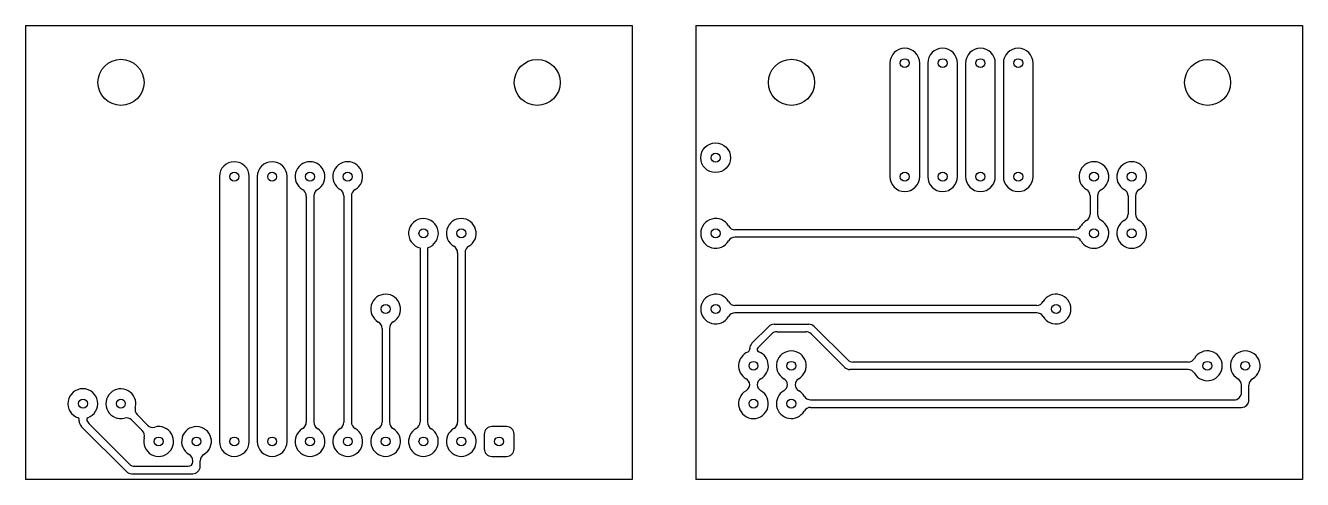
# Model space of a CAD drawing. Header units: millimetres. Extents: x 11.4 to 97.1, y 114.3 to 144.8.
import ezdxf

# ---------------------------------------------------------------- set-up
doc = ezdxf.new("R2010")
doc.units = ezdxf.units.MM
doc.header["$MEASUREMENT"] = 0

# ---------------------------------------------------------------- blocks, each defined once
blk = doc.blocks.new('K1')
at = {"color": 4}
for p, q in [((11.38, 144.764), (52.105, 144.764)), ((11.38, 144.764), (11.38, 114.29)), ((52.105, 144.764), (52.105, 114.29)), ((24.4, 134.62), (24.4, 116.84)), ((26.4, 116.84), (26.4, 134.62)), ((26.94, 134.62), (26.94, 116.84)), ((28.94, 116.84), (28.94, 134.62)), ((30.233, 133.319), (30.233, 118.141)), ((30.733, 133.323), (30.733, 118.137)), ((32.758, 133.323), (32.758, 118.132)), ((33.258, 133.319), (33.258, 118.146)), ((37.868, 129.837), (37.868, 118.149)), ((38.368, 129.847), (38.368, 118.128)), ((40.393, 129.509), (40.393, 118.141)), ((40.893, 129.513), (40.893, 118.137)), ((35.318, 124.426), (35.318, 118.144)), ((35.818, 124.436), (35.818, 118.134)), ((14.98, 118.206), (14.98, 118.337)), ((18.874, 118.649), (19.571, 117.938)), ((15.126, 117.852), (18.158, 114.82)), ((15.626, 118.052), (18.358, 115.32)), ((18.5, 118.283), (19.219, 117.578)), ((43.68, 117.84), (42.68, 117.84)), ((42.18, 117.34), (42.18, 116.34)), ((44.18, 116.34), (44.18, 117.34)), ((42.68, 115.84), (43.68, 115.84)), ((18.712, 115.173), (22.305, 115.173)), ((22.605, 115.473), (22.605, 115.544)), ((23.105, 115.173), (23.105, 115.538)), ((52.105, 114.29), (11.38, 114.29)), ((18.512, 114.673), (22.605, 114.673))]:
    blk.add_line(p, q, dxfattribs=at)
for centre, radius in [((17.789, 140.95), 1.549), ((45.738, 140.945), 1.543), ((25.4, 134.62), 0.3), ((27.94, 134.62), 0.3), ((30.48, 134.62), 0.3), ((33.012, 134.62), 0.3), ((38.1, 130.81), 0.3), ((40.64, 130.81), 0.3), ((35.56, 125.73), 0.3), ((15.24, 119.38), 0.3), ((17.78, 119.38), 0.3), ((20.32, 116.84), 0.3), ((22.86, 116.84), 0.3), ((25.4, 116.84), 0.3), ((27.94, 116.84), 0.3), ((30.48, 116.84), 0.3), ((33.02, 116.84), 0.3), ((35.56, 116.84), 0.3), ((38.1, 116.84), 0.3), ((40.64, 116.84), 0.3), ((43.18, 116.84), 0.3)]:
    blk.add_circle(centre, radius, dxfattribs=at)
for centre, radius, start, end in [((25.4, 134.62), 1, 0, 180), ((27.94, 134.62), 1, 0, 180), ((30.48, 134.62), 1, 300.13874, 240.13855), ((33.012, 134.62), 1, 299.84946, 239.84923), ((29.733, 133.319), 0.5, 0, 60.13855), ((31.233, 133.323), 0.5, 120.13874, 180), ((32.258, 133.323), 0.5, 0, 59.84923), ((33.758, 133.319), 0.5, 119.84946, 180), ((38.1, 130.81), 1, 285.56866, 256.6083), ((40.64, 130.81), 1, 300.14976, 240.14954), ((39.893, 129.509), 0.5, 0, 60.14954), ((41.393, 129.513), 0.5, 120.14976, 180), ((35.56, 125.73), 1, 300.37088, 240.3695), ((34.818, 124.426), 0.5, 0, 60.3695), ((36.318, 124.436), 0.5, 120.37088, 180), ((15.23, 119.38), 1, 288.82024, 251.40548), ((17.78, 119.38), 1, 345.28528, 284.27991), ((14.88, 118.337), 0.1, 0, 71.40548), ((15.585, 118.339), 0.1, 108.82024, 189.61196), ((18.15, 117.926), 0.5, 45.56727, 104.27991), ((19.231, 118.999), 0.5, 165.28528, 224.43273), ((15.48, 118.206), 0.5, 180, 225), ((15.98, 118.406), 0.5, 189.61196, 225), ((18.869, 117.221), 0.5, 345.27801, 45.56727), ((20.32, 116.84), 1, 165.27801, 105.14989), ((19.928, 118.288), 0.5, 224.43273, 285.14989), ((22.86, 116.84), 1, 299.7626, 239.76203), ((30.48, 116.84), 1, 119.86145, 59.86126), ((29.733, 118.141), 0.5, 299.86145, 0), ((31.233, 118.137), 0.5, 180, 239.86126), ((33.02, 116.84), 1, 120.52434, 60.52159), ((32.258, 118.132), 0.5, 300.52434, 0), ((33.758, 118.146), 0.5, 180, 240.52159), ((35.56, 116.84), 1, 119.6305, 59.62912), ((34.818, 118.144), 0.5, 299.6305, 0), ((36.318, 118.134), 0.5, 180, 239.62912), ((38.1, 116.84), 1, 119.19202, 59.18538), ((37.368, 118.149), 0.5, 299.19202, 0), ((38.868, 118.128), 0.5, 180, 239.18538), ((40.64, 116.84), 1, 119.85046, 59.85024), ((39.893, 118.141), 0.5, 299.85046, 0), ((41.393, 118.137), 0.5, 180, 239.85024), ((42.68, 117.34), 0.5, 90, 180), ((43.68, 117.34), 0.5, 0, 90), ((25.4, 116.84), 1, 180, 0), ((27.94, 116.84), 1, 180, 0), ((22.105, 115.544), 0.5, 0, 59.76203), ((23.605, 115.538), 0.5, 119.7626, 180), ((42.68, 116.34), 0.5, 180, 270), ((43.68, 116.34), 0.5, 270, 0), ((18.712, 115.673), 0.5, 225, 270), ((22.305, 115.473), 0.3, 270, 360), ((22.605, 115.173), 0.5, 270, 0), ((18.512, 115.173), 0.5, 225, 270)]:
    blk.add_arc(centre, radius, start, end, dxfattribs=at)
blk = doc.blocks.new('K2')
at = {"color": 2}
for p, q in [((56.399, 144.764), (97.124, 144.764)), ((56.399, 144.764), (56.399, 114.29)), ((97.124, 144.764), (97.124, 114.29)), ((69.42, 142.24), (69.42, 134.62)), ((71.42, 134.62), (71.42, 142.24)), ((71.96, 142.24), (71.96, 134.62)), ((73.96, 134.62), (73.96, 142.24)), ((74.5, 142.24), (74.5, 134.62)), ((76.5, 134.62), (76.5, 142.24)), ((77.04, 142.24), (77.04, 134.62)), ((79.04, 134.62), (79.04, 142.24)), ((82.87, 133.321), (82.87, 132.109)), ((83.37, 133.321), (83.37, 132.109)), ((85.41, 133.321), (85.41, 132.109)), ((85.91, 133.321), (85.91, 132.109)), ((81.82, 131.06), (59.019, 131.06)), ((81.82, 130.56), (59.019, 130.56)), ((79.28, 125.98), (59.019, 125.98)), ((79.28, 125.48), (59.019, 125.48)), ((60.156, 123.433), (61.286, 124.564)), ((61.64, 124.71), (63.977, 124.71)), ((64.33, 124.564), (66.59, 122.316)), ((60.559, 123.129), (61.493, 124.064)), ((61.847, 124.21), (63.771, 124.21)), ((64.124, 124.064), (66.384, 121.816)), ((60.01, 123.032), (60.01, 123.08)), ((89.44, 122.17), (66.943, 122.17)), ((89.44, 121.67), (66.737, 121.67)), ((93.03, 120.13), (93.03, 120.621)), ((93.53, 119.63), (93.53, 120.621)), ((64.099, 119.63), (92.53, 119.63)), ((64.099, 119.13), (93.03, 119.13)), ((97.124, 114.29), (56.399, 114.29))]:
    blk.add_line(p, q, dxfattribs=at)
for centre, radius in [((62.808, 140.95), 1.549), ((70.42, 142.24), 0.3), ((72.96, 142.24), 0.3), ((75.5, 142.24), 0.3), ((78.04, 142.24), 0.3), ((90.757, 140.945), 1.543), ((57.72, 135.89), 1), ((57.72, 135.89), 0.3), ((70.42, 134.62), 0.3), ((72.96, 134.62), 0.3), ((75.5, 134.62), 0.3), ((78.04, 134.62), 0.3), ((83.12, 134.62), 0.3), ((85.66, 134.62), 0.3), ((57.72, 130.81), 0.3), ((83.12, 130.81), 0.3), ((85.66, 130.81), 0.3), ((57.72, 125.73), 0.3), ((80.58, 125.73), 0.3), ((60.26, 121.92), 0.3), ((62.8, 121.92), 0.3), ((90.74, 121.92), 0.3), ((93.28, 121.92), 0.3), ((60.26, 119.38), 0.3), ((62.8, 119.38), 0.3)]:
    blk.add_circle(centre, radius, dxfattribs=at)
for centre, radius, start, end in [((70.42, 142.24), 1, 0, 180), ((72.96, 142.24), 1, 0, 180), ((75.5, 142.24), 1, 0, 180), ((78.04, 142.24), 1, 0, 180), ((83.12, 134.62), 1, 300, 240), ((85.66, 134.62), 1, 300, 240), ((70.42, 134.62), 1, 180, 0), ((72.96, 134.62), 1, 180, 0), ((75.5, 134.62), 1, 180, 0), ((78.04, 134.62), 1, 180, 0), ((82.37, 133.321), 0.5, 0, 60), ((83.87, 133.321), 0.5, 120, 180), ((84.91, 133.321), 0.5, 360, 60), ((86.41, 133.321), 0.5, 120, 180), ((82.37, 132.109), 0.5, 300, 0), ((83.87, 132.109), 0.5, 180, 240), ((84.91, 132.109), 0.5, 300, 360), ((86.41, 132.109), 0.5, 180, 240), ((57.72, 130.81), 1, 30, 330), ((59.019, 131.56), 0.5, 210, 270), ((81.82, 131.56), 0.5, 270, 330), ((83.12, 130.81), 1, 210, 60), ((83.12, 130.81), 1, 120, 150), ((85.66, 130.81), 1, 120, 60), ((59.019, 130.06), 0.5, 90, 150), ((81.82, 130.06), 0.5, 30, 90), ((57.72, 125.73), 1, 30, 330), ((59.019, 126.48), 0.5, 210, 270), ((79.28, 126.48), 0.5, 270, 330), ((80.58, 125.73), 1, 210, 150), ((59.019, 124.98), 0.5, 90, 150), ((79.28, 124.98), 0.5, 30, 90), ((61.64, 124.21), 0.5, 90, 135), ((63.977, 124.21), 0.5, 45.14579, 90), ((61.847, 123.71), 0.5, 90, 135), ((63.771, 123.71), 0.5, 45.14579, 90), ((60.26, 121.92), 1, 112.02431, 240), ((59.81, 123.032), 0.2, 292.02431, 0), ((60.51, 123.08), 0.5, 135, 180), ((60.677, 123.01), 0.168, 135, 249.04346), ((60.26, 121.92), 1, 300, 69.04346), ((62.8, 121.92), 1, 300, 240), ((90.74, 121.92), 1, 210, 150), ((93.28, 121.92), 1, 300, 240), ((66.737, 122.17), 0.5, 225.14579, 270), ((66.943, 122.67), 0.5, 225.14579, 270), ((89.44, 122.67), 0.5, 270, 330), ((59.51, 120.621), 0.5, 3.3294, 60), ((61.01, 120.621), 0.5, 120, 176.6706), ((62.05, 120.621), 0.5, 3.3294, 60), ((63.55, 120.621), 0.5, 120, 176.6706), ((89.44, 121.17), 0.5, 30, 90), ((92.53, 120.621), 0.5, 0, 60), ((94.03, 120.621), 0.5, 120, 180), ((60.26, 119.38), 1, 120, 60), ((59.51, 120.679), 0.5, 300, 356.6706), ((61.01, 120.679), 0.5, 183.3294, 240), ((62.8, 119.38), 1, 120, 330), ((62.05, 120.679), 0.5, 300, 356.6706), ((63.55, 120.679), 0.5, 183.3294, 240), ((62.8, 119.38), 1, 30, 60), ((92.53, 120.13), 0.5, 270, 360), ((64.099, 120.13), 0.5, 210, 270), ((93.03, 119.63), 0.5, 270, 360), ((64.099, 118.63), 0.5, 90, 150)]:
    blk.add_arc(centre, radius, start, end, dxfattribs=at)

msp = doc.modelspace()

# ---------------------------------------------------------------- block references
at = {"color": 1}
for name in ['K1', 'K2']:
    msp.add_blockref(name, (0, 0), dxfattribs=at)

doc.saveas('drawing.dxf')
